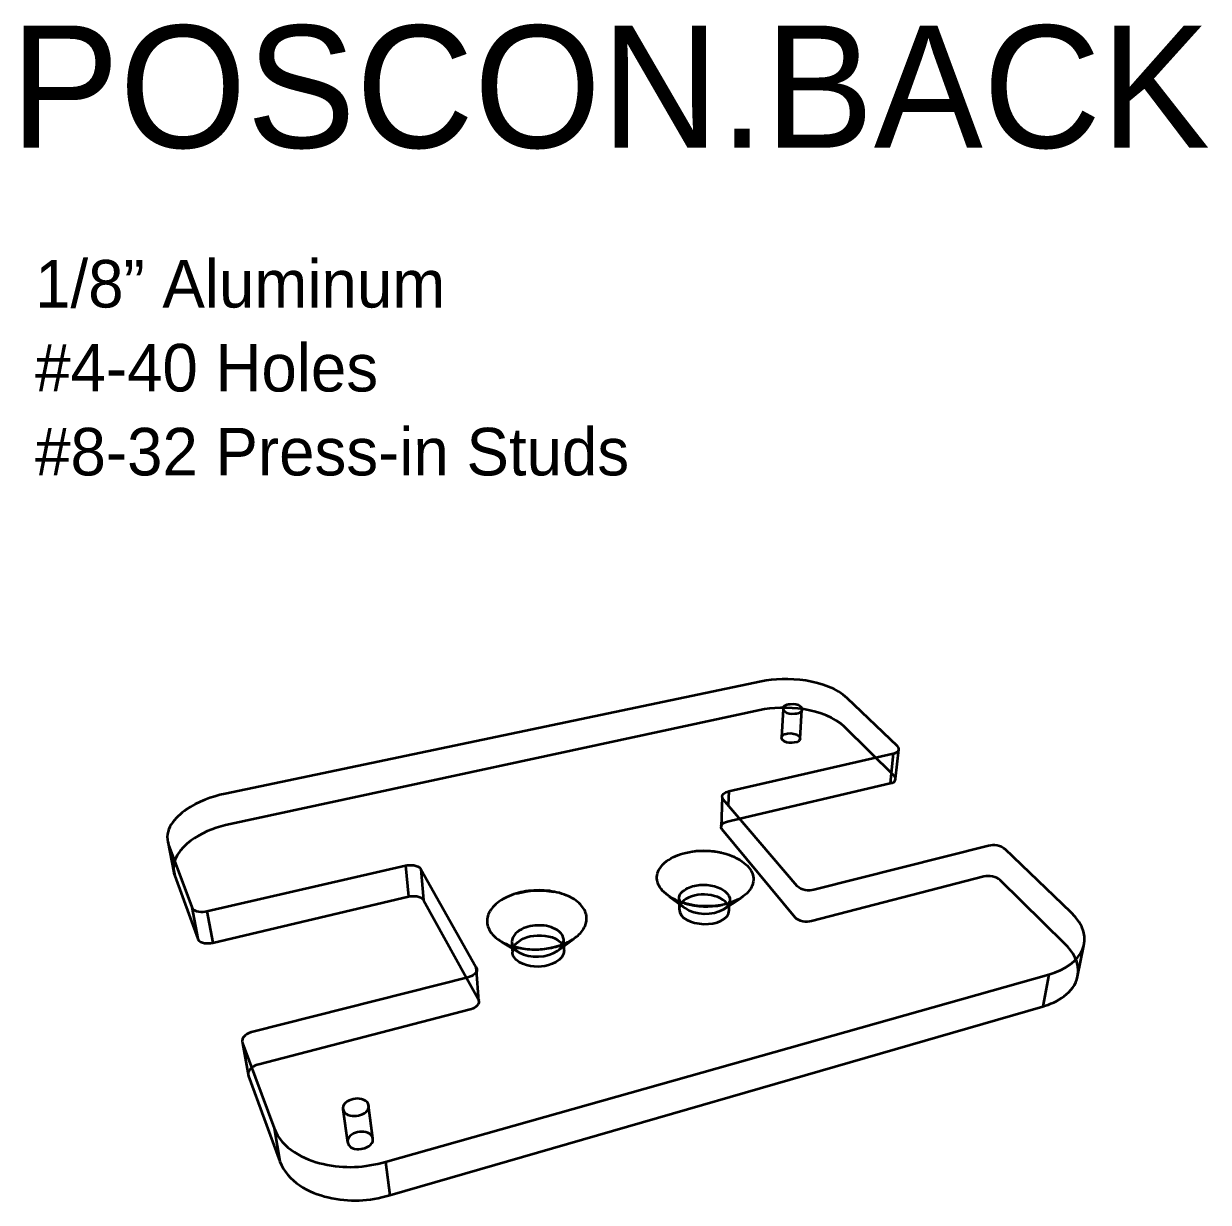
# Model space of a CAD drawing. Header units: inches. Extents: x -6.6 to 9.3, y -8.7 to 9.
# Drawn here: x -0.705 to 3.671, y 4.674 to 9.028 of the extents above; entities that cross this region are included whole.
import ezdxf

# ---------------------------------------------------------------- set-up
doc = ezdxf.new("R2010")
doc.units = ezdxf.units.IN
doc.header["$MEASUREMENT"] = 0
doc.layers.add('$DDT_AUDIT_GENERATED_(989)', color=7, linetype='Continuous')

# ---------------------------------------------------------------- blocks, each defined once
blk = doc.blocks.new('block 65')
at = {"layer": '$DDT_AUDIT_GENERATED_(989)', "color": 178, "lineweight": 35, "true_color": 0x070707}
blk.add_lwpolyline([(-0.1693, 5.994), (-0.0836, 5.7639)], dxfattribs=at)
blk = doc.blocks.new('block 66')
at = {"layer": '$DDT_AUDIT_GENERATED_(989)', "color": 178, "lineweight": 35, "true_color": 0x070707}
blk.add_lwpolyline([(-0.1468, 5.8801), (-0.0612, 5.6475)], dxfattribs=at)
blk = doc.blocks.new('block 67')
at = {"layer": '$DDT_AUDIT_GENERATED_(989)', "color": 178, "lineweight": 35, "true_color": 0x070707}
blk.add_open_spline([(-0.0836, 5.7639), (-0.0762, 5.7439), (-0.0433, 5.7459), (-0.0282, 5.7494)], degree=3, dxfattribs=at)
blk = doc.blocks.new('block 68')
at = {"layer": '$DDT_AUDIT_GENERATED_(989)', "color": 178, "lineweight": 35, "true_color": 0x070707}
blk.add_open_spline([(-0.0612, 5.6475), (-0.0538, 5.6275), (-0.0217, 5.6293), (-0.0065, 5.6329)], degree=3, dxfattribs=at)
blk = doc.blocks.new('block 69')
at = {"layer": '$DDT_AUDIT_GENERATED_(989)', "color": 178, "lineweight": 35, "true_color": 0x070707}
blk.add_lwpolyline([(-0.0282, 5.7494), (0.7059, 5.9179)], dxfattribs=at)
blk = doc.blocks.new('block 70')
at = {"layer": '$DDT_AUDIT_GENERATED_(989)', "color": 178, "lineweight": 35, "true_color": 0x070707}
blk.add_lwpolyline([(-0.0065, 5.6329), (0.7171, 5.8032)], dxfattribs=at)
blk = doc.blocks.new('block 71')
at = {"layer": '$DDT_AUDIT_GENERATED_(989)', "color": 178, "lineweight": 35, "true_color": 0x070707}
blk.add_open_spline([(0.7059, 5.9179), (0.7211, 5.9214), (0.752, 5.9217), (0.7618, 5.9044)], degree=3, dxfattribs=at)
blk = doc.blocks.new('block 72')
at = {"layer": '$DDT_AUDIT_GENERATED_(989)', "color": 178, "lineweight": 35, "true_color": 0x070707}
blk.add_open_spline([(0.7171, 5.8032), (0.7324, 5.8068), (0.7627, 5.8069), (0.7724, 5.7895)], degree=3, dxfattribs=at)
blk = doc.blocks.new('block 73')
at = {"layer": '$DDT_AUDIT_GENERATED_(989)', "color": 178, "lineweight": 35, "true_color": 0x070707}
blk.add_lwpolyline([(0.7618, 5.9044), (0.9657, 5.5436)], dxfattribs=at)
blk = doc.blocks.new('block 74')
at = {"layer": '$DDT_AUDIT_GENERATED_(989)', "color": 178, "lineweight": 35, "true_color": 0x070707}
blk.add_lwpolyline([(0.7724, 5.7895), (0.9308, 5.5034)], dxfattribs=at)
blk = doc.blocks.new('block 75')
at = {"layer": '$DDT_AUDIT_GENERATED_(989)', "color": 178, "lineweight": 35, "true_color": 0x070707}
blk.add_open_spline([(0.9657, 5.5436), (0.9777, 5.5224), (0.9528, 5.509), (0.9352, 5.5045)], degree=3, dxfattribs=at)
blk = doc.blocks.new('block 76')
at = {"layer": '$DDT_AUDIT_GENERATED_(989)', "color": 178, "lineweight": 35, "true_color": 0x070707}
blk.add_lwpolyline([(0.9352, 5.5045), (0.1423, 5.304)], dxfattribs=at)
blk = doc.blocks.new('block 77')
at = {"layer": '$DDT_AUDIT_GENERATED_(989)', "color": 178, "lineweight": 35, "true_color": 0x070707}
blk.add_open_spline([(0.1423, 5.304), (0.1241, 5.2994), (0.0947, 5.2851), (0.1036, 5.2611)], degree=3, dxfattribs=at)
blk = doc.blocks.new('block 78')
at = {"layer": '$DDT_AUDIT_GENERATED_(989)', "color": 178, "lineweight": 35, "true_color": 0x070707}
blk.add_lwpolyline([(0.1036, 5.2611), (0.2203, 4.9478)], dxfattribs=at)
blk = doc.blocks.new('block 79')
at = {"layer": '$DDT_AUDIT_GENERATED_(989)', "color": 178, "lineweight": 35, "true_color": 0x070707}
blk.add_lwpolyline([(0.1256, 5.1403), (0.2416, 4.825)], dxfattribs=at)
blk = doc.blocks.new('block 80')
at = {"layer": '$DDT_AUDIT_GENERATED_(989)', "color": 178, "lineweight": 35, "true_color": 0x070707}
blk.add_open_spline([(0.2203, 4.9478), (0.2486, 4.8718), (0.3309, 4.8314), (0.4012, 4.8155), (0.4813, 4.7974), (0.5539, 4.8015), (0.6323, 4.8237)], degree=3, knots=[0, 0, 0, 0, 1, 1, 1, 2, 2, 2, 2], dxfattribs=at)
blk = doc.blocks.new('block 81')
at = {"layer": '$DDT_AUDIT_GENERATED_(989)', "color": 178, "lineweight": 35, "true_color": 0x070707}
blk.add_open_spline([(0.2416, 4.825), (0.2694, 4.7496), (0.349, 4.7087), (0.4191, 4.6923), (0.4983, 4.6738), (0.5698, 4.6778), (0.6473, 4.7003)], degree=3, knots=[0, 0, 0, 0, 1, 1, 1, 2, 2, 2, 2], dxfattribs=at)
blk = doc.blocks.new('block 82')
at = {"layer": '$DDT_AUDIT_GENERATED_(989)', "color": 178, "lineweight": 35, "true_color": 0x070707}
blk.add_lwpolyline([(0.6323, 4.8237), (3.0814, 5.5159)], dxfattribs=at)
blk = doc.blocks.new('block 83')
at = {"layer": '$DDT_AUDIT_GENERATED_(989)', "color": 178, "lineweight": 35, "true_color": 0x070707}
blk.add_lwpolyline([(0.6473, 4.7003), (3.0594, 5.3972)], dxfattribs=at)
blk = doc.blocks.new('block 84')
at = {"layer": '$DDT_AUDIT_GENERATED_(989)', "color": 178, "lineweight": 35, "true_color": 0x070707}
blk.add_open_spline([(3.0814, 5.5159), (3.2037, 5.5505), (3.2642, 5.6487), (3.1631, 5.7455)], degree=3, dxfattribs=at)
blk = doc.blocks.new('block 85')
at = {"layer": '$DDT_AUDIT_GENERATED_(989)', "color": 178, "lineweight": 35, "true_color": 0x070707}
blk.add_open_spline([(3.0594, 5.3972), (3.1112, 5.4122), (3.1758, 5.4464), (3.1881, 5.5085)], degree=3, dxfattribs=at)
blk = doc.blocks.new('block 86')
at = {"layer": '$DDT_AUDIT_GENERATED_(989)', "color": 178, "lineweight": 35, "true_color": 0x070707}
blk.add_lwpolyline([(3.1631, 5.7455), (2.9202, 5.9779)], dxfattribs=at)
blk = doc.blocks.new('block 87')
at = {"layer": '$DDT_AUDIT_GENERATED_(989)', "color": 178, "lineweight": 35, "true_color": 0x070707}
blk.add_open_spline([(2.9202, 5.9779), (2.9056, 5.9918), (2.8773, 5.9957), (2.8589, 5.9911)], degree=3, dxfattribs=at)
blk = doc.blocks.new('block 88')
at = {"layer": '$DDT_AUDIT_GENERATED_(989)', "color": 178, "lineweight": 35, "true_color": 0x070707}
blk.add_lwpolyline([(2.8589, 5.9911), (2.2137, 5.8279)], dxfattribs=at)
blk = doc.blocks.new('block 89')
at = {"layer": '$DDT_AUDIT_GENERATED_(989)', "color": 178, "lineweight": 35, "true_color": 0x070707}
blk.add_open_spline([(2.2137, 5.8279), (2.1957, 5.8233), (2.166, 5.8261), (2.1525, 5.8419)], degree=3, dxfattribs=at)
blk = doc.blocks.new('block 90')
at = {"layer": '$DDT_AUDIT_GENERATED_(989)', "color": 178, "lineweight": 35, "true_color": 0x070707}
blk.add_lwpolyline([(2.1525, 5.8419), (1.8794, 6.1624)], dxfattribs=at)
blk = doc.blocks.new('block 91')
at = {"layer": '$DDT_AUDIT_GENERATED_(989)', "color": 178, "lineweight": 35, "true_color": 0x070707}
blk.add_open_spline([(1.8794, 6.1624), (1.8732, 6.1697), (1.8733, 6.1753), (1.88, 6.1822), (1.8856, 6.1881), (1.8921, 6.1903), (1.8995, 6.192)], degree=3, knots=[0, 0, 0, 0, 1, 1, 1, 2, 2, 2, 2], dxfattribs=at)
blk = doc.blocks.new('block 92')
at = {"layer": '$DDT_AUDIT_GENERATED_(989)', "color": 178, "lineweight": 35, "true_color": 0x070707}
blk.add_lwpolyline([(1.8995, 6.192), (2.5068, 6.3314)], dxfattribs=at)
blk = doc.blocks.new('block 93')
at = {"layer": '$DDT_AUDIT_GENERATED_(989)', "color": 178, "lineweight": 35, "true_color": 0x070707}
blk.add_lwpolyline([(1.9401, 6.0911), (2.4953, 6.2218)], dxfattribs=at)
blk = doc.blocks.new('block 94')
at = {"layer": '$DDT_AUDIT_GENERATED_(989)', "color": 178, "lineweight": 35, "true_color": 0x070707}
blk.add_open_spline([(2.5068, 6.3314), (2.5226, 6.335), (2.5368, 6.3448), (2.5222, 6.3588)], degree=3, dxfattribs=at)
blk = doc.blocks.new('block 95')
at = {"layer": '$DDT_AUDIT_GENERATED_(989)', "color": 178, "lineweight": 35, "true_color": 0x070707}
blk.add_open_spline([(2.4953, 6.2218), (2.5051, 6.2241), (2.5141, 6.2247), (2.5156, 6.2375)], degree=3, dxfattribs=at)
blk = doc.blocks.new('block 96')
at = {"layer": '$DDT_AUDIT_GENERATED_(989)', "color": 178, "lineweight": 35, "true_color": 0x070707}
blk.add_lwpolyline([(2.5222, 6.3588), (2.3365, 6.5364)], dxfattribs=at)
blk = doc.blocks.new('block 97')
at = {"layer": '$DDT_AUDIT_GENERATED_(989)', "color": 178, "lineweight": 35, "true_color": 0x070707}
blk.add_open_spline([(2.3365, 6.5364), (2.2623, 6.6074), (2.1091, 6.6167), (2.0196, 6.598)], degree=3, dxfattribs=at)
blk = doc.blocks.new('block 98')
at = {"layer": '$DDT_AUDIT_GENERATED_(989)', "color": 178, "lineweight": 35, "true_color": 0x070707}
blk.add_lwpolyline([(2.0196, 6.598), (0.0394, 6.1829)], dxfattribs=at)
blk = doc.blocks.new('block 99')
at = {"layer": '$DDT_AUDIT_GENERATED_(989)', "color": 178, "lineweight": 35, "true_color": 0x070707}
blk.add_open_spline([(0.0394, 6.1829), (-0.013, 6.1719), (-0.0602, 6.1553), (-0.105, 6.1244), (-0.144, 6.0973), (-0.1898, 6.0491), (-0.1693, 5.994)], degree=3, knots=[0, 0, 0, 0, 1, 1, 1, 2, 2, 2, 2], dxfattribs=at)
blk = doc.blocks.new('block 100')
at = {"layer": '$DDT_AUDIT_GENERATED_(989)', "color": 178, "lineweight": 35, "true_color": 0x070707}
blk.add_open_spline([(-0.1517, 5.9049), (-0.1517, 5.9032), (-0.1515, 5.9014), (-0.1514, 5.8996)], degree=3, dxfattribs=at)
blk = doc.blocks.new('block 101')
at = {"layer": '$DDT_AUDIT_GENERATED_(989)', "color": 178, "lineweight": 35, "true_color": 0x070707}
blk.add_open_spline([(-0.1503, 5.8924), (-0.1494, 5.8882), (-0.1483, 5.8841), (-0.1468, 5.8801)], degree=3, dxfattribs=at)
blk = doc.blocks.new('block 102')
at = {"layer": '$DDT_AUDIT_GENERATED_(989)', "color": 178, "lineweight": 35, "true_color": 0x070707}
blk.add_open_spline([(0.4762, 5.0125), (0.4663, 5.0359), (0.4933, 5.0507), (0.5121, 5.055), (0.5293, 5.0589), (0.5593, 5.0574), (0.5679, 5.037), (0.5778, 5.0136), (0.5508, 4.9988), (0.532, 4.9945), (0.5147, 4.9906), (0.4848, 4.9921), (0.4762, 5.0125)], degree=3, knots=[0, 0, 0, 0, 1, 1, 1, 2, 2, 2, 3, 3, 3, 4, 4, 4, 4], dxfattribs=at)
blk = doc.blocks.new('block 103')
at = {"layer": '$DDT_AUDIT_GENERATED_(989)', "color": 178, "lineweight": 35, "true_color": 0x070707}
blk.add_open_spline([(2.1043, 6.4895), (2.0891, 6.5051), (2.1112, 6.5117), (2.1268, 6.5131), (2.1419, 6.5145), (2.1543, 6.5151), (2.1663, 6.5028), (2.1815, 6.4872), (2.1593, 6.4805), (2.1438, 6.4791), (2.1287, 6.4777), (2.1163, 6.4772), (2.1043, 6.4895)], degree=3, knots=[0, 0, 0, 0, 1, 1, 1, 2, 2, 2, 3, 3, 3, 4, 4, 4, 4], dxfattribs=at)
blk = doc.blocks.new('block 104')
at = {"layer": '$DDT_AUDIT_GENERATED_(989)', "color": 178, "lineweight": 35, "true_color": 0x070707}
blk.add_open_spline([(1.1055, 5.6182), (1.134, 5.6699), (1.2522, 5.6753), (1.2846, 5.6256)], degree=3, dxfattribs=at)
blk = doc.blocks.new('block 105')
at = {"layer": '$DDT_AUDIT_GENERATED_(989)', "color": 178, "lineweight": 35, "true_color": 0x070707}
blk.add_open_spline([(1.2868, 5.6265), (1.2978, 5.6515), (1.2801, 5.6721), (1.2595, 5.6831), (1.2375, 5.6948), (1.2161, 5.6976), (1.1919, 5.6967), (1.1676, 5.6958), (1.1466, 5.6911), (1.1257, 5.6775), (1.106, 5.6647), (1.0901, 5.6432), (1.1031, 5.6189)], degree=3, knots=[0, 0, 0, 0, 1, 1, 1, 2, 2, 2, 3, 3, 3, 4, 4, 4, 4], dxfattribs=at)
blk = doc.blocks.new('block 106')
at = {"layer": '$DDT_AUDIT_GENERATED_(989)', "color": 178, "lineweight": 35, "true_color": 0x070707}
blk.add_open_spline([(1.1156, 5.8143), (1.1619, 5.8275), (1.2054, 5.8296), (1.2528, 5.8208)], degree=3, dxfattribs=at)
blk = doc.blocks.new('block 107')
at = {"layer": '$DDT_AUDIT_GENERATED_(989)', "color": 178, "lineweight": 35, "true_color": 0x070707}
blk.add_open_spline([(1.0168, 5.6769), (1.0089, 5.6901), (1.0054, 5.7058), (1.0074, 5.721), (1.0083, 5.7281), (1.0104, 5.735), (1.0134, 5.7415), (1.0172, 5.7497), (1.0224, 5.7573), (1.0284, 5.7641), (1.0424, 5.78), (1.0604, 5.792), (1.0796, 5.8012), (1.1018, 5.8119), (1.1255, 5.8187), (1.1497, 5.8226), (1.1756, 5.8267), (1.202, 5.8274), (1.228, 5.8249), (1.2529, 5.8224), (1.2774, 5.8171), (1.3005, 5.8076), (1.3198, 5.7997), (1.3381, 5.7889), (1.3522, 5.7736), (1.363, 5.7619), (1.3714, 5.7476), (1.3738, 5.732), (1.3757, 5.7194), (1.3737, 5.7058), (1.3686, 5.694), (1.3622, 5.6789), (1.3509, 5.6665), (1.3381, 5.656), (1.3242, 5.6446), (1.3086, 5.6356), (1.292, 5.6286), (1.2717, 5.62), (1.25, 5.6143), (1.2281, 5.6112), (1.2068, 5.608), (1.1852, 5.6072), (1.1637, 5.6086), (1.141, 5.61), (1.1184, 5.6139), (1.0967, 5.6209), (1.0794, 5.6265), (1.0627, 5.634), (1.0478, 5.6445), (1.0355, 5.6532), (1.0245, 5.6638), (1.0168, 5.6769)], degree=3, knots=[0, 0, 0, 0, 1, 1, 1, 2, 2, 2, 3, 3, 3, 4, 4, 4, 5, 5, 5, 6, 6, 6, 7, 7, 7, 8, 8, 8, 9, 9, 9, 10, 10, 10, 11, 11, 11, 12, 12, 12, 13, 13, 13, 14, 14, 14, 15, 15, 15, 16, 16, 16, 17, 17, 17, 17], dxfattribs=at)
blk = doc.blocks.new('block 108')
at = {"layer": '$DDT_AUDIT_GENERATED_(989)', "color": 178, "lineweight": 35, "true_color": 0x070707}
blk.add_open_spline([(1.8926, 5.7778), (1.8596, 5.8194), (1.761, 5.8223), (1.7263, 5.7818)], degree=3, dxfattribs=at)
blk = doc.blocks.new('block 109')
at = {"layer": '$DDT_AUDIT_GENERATED_(989)', "color": 178, "lineweight": 35, "true_color": 0x070707}
blk.add_open_spline([(1.8933, 5.7769), (1.893, 5.7772), (1.8928, 5.7775), (1.8926, 5.7778)], degree=3, dxfattribs=at)
blk = doc.blocks.new('block 110')
at = {"layer": '$DDT_AUDIT_GENERATED_(989)', "color": 178, "lineweight": 35, "true_color": 0x070707}
blk.add_open_spline([(1.894, 5.8142), (1.9041, 5.8029), (1.9059, 5.7932), (1.9005, 5.779)], degree=3, dxfattribs=at)
blk = doc.blocks.new('block 111')
at = {"layer": '$DDT_AUDIT_GENERATED_(989)', "color": 178, "lineweight": 35, "true_color": 0x070707}
blk.add_open_spline([(1.7189, 5.7844), (1.7113, 5.8082), (1.723, 5.8184), (1.7411, 5.8301), (1.7574, 5.8406), (1.7741, 5.8446), (1.793, 5.8463), (1.8242, 5.8491), (1.8717, 5.8421), (1.894, 5.8142)], degree=3, knots=[0, 0, 0, 0, 1, 1, 1, 2, 2, 2, 3, 3, 3, 3], dxfattribs=at)
blk = doc.blocks.new('block 112')
at = {"layer": '$DDT_AUDIT_GENERATED_(989)', "color": 178, "lineweight": 35, "true_color": 0x070707}
blk.add_open_spline([(1.8724, 5.9646), (1.8363, 5.9724), (1.8016, 5.9739), (1.765, 5.9689)], degree=3, dxfattribs=at)
blk = doc.blocks.new('block 113')
at = {"layer": '$DDT_AUDIT_GENERATED_(989)', "color": 178, "lineweight": 35, "true_color": 0x070707}
blk.add_open_spline([(1.9729, 5.9114), (1.9659, 5.9198), (1.9576, 5.927), (1.9487, 5.9333), (1.9372, 5.9413), (1.9246, 5.9478), (1.9117, 5.9531), (1.8839, 5.9644), (1.8541, 5.97), (1.8241, 5.9717), (1.7924, 5.9735), (1.7606, 5.9708), (1.73, 5.9622), (1.7054, 5.9552), (1.6816, 5.9444), (1.6625, 5.9274), (1.6542, 5.92), (1.6467, 5.9114), (1.6415, 5.9015), (1.6375, 5.8937), (1.6349, 5.8851), (1.6344, 5.8763), (1.6339, 5.8676), (1.6355, 5.8588), (1.6387, 5.8506), (1.6422, 5.8416), (1.6476, 5.8333), (1.6541, 5.826), (1.6626, 5.8164), (1.6728, 5.8084), (1.6837, 5.8015), (1.6949, 5.7946), (1.7069, 5.7889), (1.7192, 5.7843), (1.7468, 5.7739), (1.7763, 5.7688), (1.8059, 5.7677), (1.8353, 5.7665), (1.8648, 5.7691), (1.8932, 5.7768), (1.9174, 5.7835), (1.9407, 5.7938), (1.9599, 5.8099), (1.9678, 5.8165), (1.975, 5.8242), (1.9805, 5.8329), (1.9853, 5.8407), (1.9888, 5.8492), (1.9901, 5.8581), (1.9914, 5.8666), (1.9906, 5.8755), (1.9882, 5.8838), (1.9852, 5.894), (1.9797, 5.9033), (1.9729, 5.9114)], degree=3, knots=[0, 0, 0, 0, 1, 1, 1, 2, 2, 2, 3, 3, 3, 4, 4, 4, 5, 5, 5, 6, 6, 6, 7, 7, 7, 8, 8, 8, 9, 9, 9, 10, 10, 10, 11, 11, 11, 12, 12, 12, 13, 13, 13, 14, 14, 14, 15, 15, 15, 16, 16, 16, 17, 17, 17, 18, 18, 18, 18], dxfattribs=at)
blk = doc.blocks.new('block 114')
at = {"layer": '$DDT_AUDIT_GENERATED_(989)', "color": 178, "lineweight": 35, "true_color": 0x070707}
blk.add_lwpolyline([(3.1881, 5.5085), (3.2107, 5.6224)], dxfattribs=at)
blk = doc.blocks.new('block 115')
at = {"layer": '$DDT_AUDIT_GENERATED_(989)', "color": 178, "lineweight": 35, "true_color": 0x070707}
blk.add_lwpolyline([(2.5157, 6.2377), (2.5274, 6.347)], dxfattribs=at)
blk = doc.blocks.new('block 116')
at = {"layer": '$DDT_AUDIT_GENERATED_(989)', "color": 178, "lineweight": 35, "true_color": 0x070707}
blk.add_lwpolyline([(-0.1727, 6.0061), (-0.1503, 5.8924)], dxfattribs=at)
blk = doc.blocks.new('block 117')
at = {"layer": '$DDT_AUDIT_GENERATED_(989)', "color": 178, "lineweight": 35, "true_color": 0x070707}
blk.add_open_spline([(2.3275, 6.4297), (2.2546, 6.5015), (2.1034, 6.5113), (2.0143, 6.4921)], degree=3, dxfattribs=at)
blk = doc.blocks.new('block 118')
at = {"layer": '$DDT_AUDIT_GENERATED_(989)', "color": 178, "lineweight": 35, "true_color": 0x070707}
blk.add_lwpolyline([(1.0988, 5.6304), (1.0994, 5.6198)], dxfattribs=at)
blk = doc.blocks.new('block 119')
at = {"layer": '$DDT_AUDIT_GENERATED_(989)', "color": 178, "lineweight": 35, "true_color": 0x070707}
blk.add_lwpolyline([(1.0994, 5.6195), (1.1006, 5.5981)], dxfattribs=at)
blk = doc.blocks.new('block 120')
at = {"layer": '$DDT_AUDIT_GENERATED_(989)', "color": 178, "lineweight": 35, "true_color": 0x070707}
blk.add_lwpolyline([(0.9308, 5.5034), (0.9741, 5.4251)], dxfattribs=at)
blk = doc.blocks.new('block 121')
at = {"layer": '$DDT_AUDIT_GENERATED_(989)', "color": 178, "lineweight": 35, "true_color": 0x070707}
blk.add_lwpolyline([(1.2911, 5.6057), (1.29, 5.6398)], dxfattribs=at)
blk = doc.blocks.new('block 122')
at = {"layer": '$DDT_AUDIT_GENERATED_(989)', "color": 178, "lineweight": 35, "true_color": 0x070707}
blk.add_open_spline([(0.9741, 5.4251), (0.975, 5.4235), (0.9757, 5.4218), (0.9761, 5.4199)], degree=3, dxfattribs=at)
blk = doc.blocks.new('block 123')
at = {"layer": '$DDT_AUDIT_GENERATED_(989)', "color": 178, "lineweight": 35, "true_color": 0x070707}
blk.add_open_spline([(0.9766, 5.417), (0.9778, 5.3994), (0.9575, 5.3892), (0.9442, 5.3857)], degree=3, dxfattribs=at)
blk = doc.blocks.new('block 124')
at = {"layer": '$DDT_AUDIT_GENERATED_(989)', "color": 178, "lineweight": 35, "true_color": 0x070707}
blk.add_lwpolyline([(1.2664, 5.603), (1.3272, 5.647)], dxfattribs=at)
blk = doc.blocks.new('block 125')
at = {"layer": '$DDT_AUDIT_GENERATED_(989)', "color": 178, "lineweight": 35, "true_color": 0x070707}
blk.add_lwpolyline([(0.9442, 5.3857), (0.1635, 5.1835)], dxfattribs=at)
blk = doc.blocks.new('block 126')
at = {"layer": '$DDT_AUDIT_GENERATED_(989)', "color": 178, "lineweight": 35, "true_color": 0x070707}
blk.add_lwpolyline([(1.0637, 5.634), (1.1253, 5.597)], dxfattribs=at)
blk = doc.blocks.new('block 127')
at = {"layer": '$DDT_AUDIT_GENERATED_(989)', "color": 178, "lineweight": 35, "true_color": 0x070707}
blk.add_open_spline([(0.1635, 5.1835), (0.1478, 5.1795), (0.123, 5.1668), (0.1243, 5.1461)], degree=3, dxfattribs=at)
blk = doc.blocks.new('block 128')
at = {"layer": '$DDT_AUDIT_GENERATED_(989)', "color": 178, "lineweight": 35, "true_color": 0x070707}
blk.add_lwpolyline([(1.7173, 5.793), (1.7166, 5.7585)], dxfattribs=at)
blk = doc.blocks.new('block 129')
at = {"layer": '$DDT_AUDIT_GENERATED_(989)', "color": 178, "lineweight": 35, "true_color": 0x070707}
blk.add_lwpolyline([(1.9013, 5.7532), (1.9026, 5.785)], dxfattribs=at)
blk = doc.blocks.new('block 130')
at = {"layer": '$DDT_AUDIT_GENERATED_(989)', "color": 178, "lineweight": 35, "true_color": 0x070707}
blk.add_lwpolyline([(1.8796, 5.7555), (1.9442, 5.7979)], dxfattribs=at)
blk = doc.blocks.new('block 131')
at = {"layer": '$DDT_AUDIT_GENERATED_(989)', "color": 178, "lineweight": 35, "true_color": 0x070707}
blk.add_lwpolyline([(1.6797, 5.8033), (1.7379, 5.76)], dxfattribs=at)
blk = doc.blocks.new('block 132')
at = {"layer": '$DDT_AUDIT_GENERATED_(989)', "color": 178, "lineweight": 35, "true_color": 0x070707}
blk.add_open_spline([(3.189, 5.5134), (3.1957, 5.5587), (3.1707, 5.5996), (3.1409, 5.6289)], degree=3, dxfattribs=at)
blk = doc.blocks.new('block 133')
at = {"layer": '$DDT_AUDIT_GENERATED_(989)', "color": 178, "lineweight": 35, "true_color": 0x070707}
blk.add_lwpolyline([(3.1409, 5.6289), (2.9023, 5.8638)], dxfattribs=at)
blk = doc.blocks.new('block 134')
at = {"layer": '$DDT_AUDIT_GENERATED_(989)', "color": 178, "lineweight": 35, "true_color": 0x070707}
blk.add_open_spline([(2.9023, 5.8638), (2.888, 5.8779), (2.8601, 5.8819), (2.8419, 5.8772)], degree=3, dxfattribs=at)
blk = doc.blocks.new('block 135')
at = {"layer": '$DDT_AUDIT_GENERATED_(989)', "color": 178, "lineweight": 35, "true_color": 0x070707}
blk.add_lwpolyline([(2.8419, 5.8772), (2.2048, 5.7121)], dxfattribs=at)
blk = doc.blocks.new('block 136')
at = {"layer": '$DDT_AUDIT_GENERATED_(989)', "color": 178, "lineweight": 35, "true_color": 0x070707}
blk.add_open_spline([(2.2048, 5.7121), (2.1869, 5.7075), (2.1577, 5.7104), (2.1445, 5.7263)], degree=3, dxfattribs=at)
blk = doc.blocks.new('block 137')
at = {"layer": '$DDT_AUDIT_GENERATED_(989)', "color": 178, "lineweight": 35, "true_color": 0x070707}
blk.add_lwpolyline([(2.1445, 5.7263), (1.8753, 6.0506)], dxfattribs=at)
blk = doc.blocks.new('block 138')
at = {"layer": '$DDT_AUDIT_GENERATED_(989)', "color": 178, "lineweight": 35, "true_color": 0x070707}
blk.add_open_spline([(1.8753, 6.0506), (1.8725, 6.0536), (1.8714, 6.0567), (1.8714, 6.0608)], degree=3, dxfattribs=at)
blk = doc.blocks.new('block 139')
at = {"layer": '$DDT_AUDIT_GENERATED_(989)', "color": 178, "lineweight": 35, "true_color": 0x070707}
blk.add_open_spline([(1.8718, 6.0636), (1.8752, 6.0767), (1.8845, 6.078), (1.8953, 6.0805)], degree=3, dxfattribs=at)
blk = doc.blocks.new('block 140')
at = {"layer": '$DDT_AUDIT_GENERATED_(989)', "color": 178, "lineweight": 35, "true_color": 0x070707}
blk.add_lwpolyline([(1.8953, 6.0805), (1.9401, 6.0911)], dxfattribs=at)
blk = doc.blocks.new('block 141')
at = {"layer": '$DDT_AUDIT_GENERATED_(989)', "color": 178, "lineweight": 35, "true_color": 0x070707}
blk.add_open_spline([(2.5156, 6.2375), (2.516, 6.2427), (2.5145, 6.2462), (2.5105, 6.2495)], degree=3, dxfattribs=at)
blk = doc.blocks.new('block 142')
at = {"layer": '$DDT_AUDIT_GENERATED_(989)', "color": 178, "lineweight": 35, "true_color": 0x070707}
blk.add_lwpolyline([(2.5105, 6.2495), (2.3275, 6.4297)], dxfattribs=at)
blk = doc.blocks.new('block 143')
at = {"layer": '$DDT_AUDIT_GENERATED_(989)', "color": 178, "lineweight": 35, "true_color": 0x070707}
blk.add_lwpolyline([(2.0143, 6.4921), (0.0584, 6.0713)], dxfattribs=at)
blk = doc.blocks.new('block 144')
at = {"layer": '$DDT_AUDIT_GENERATED_(989)', "color": 178, "lineweight": 35, "true_color": 0x070707}
blk.add_open_spline([(0.0584, 6.0713), (0.0106, 6.0611), (-0.0329, 6.0455), (-0.0743, 6.0186), (-0.11, 5.9954), (-0.1535, 5.9549), (-0.1517, 5.9049)], degree=3, knots=[0, 0, 0, 0, 1, 1, 1, 2, 2, 2, 2], dxfattribs=at)
blk = doc.blocks.new('block 145')
at = {"layer": '$DDT_AUDIT_GENERATED_(989)', "color": 178, "lineweight": 35, "true_color": 0x070707}
blk.add_open_spline([(0.4932, 4.8901), (0.4836, 4.9132), (0.5095, 4.9284), (0.5282, 4.9328), (0.5456, 4.9369), (0.5749, 4.9351), (0.5834, 4.9147), (0.593, 4.8917), (0.5671, 4.8765), (0.5484, 4.872), (0.531, 4.868), (0.5017, 4.8697), (0.4932, 4.8901)], degree=3, knots=[0, 0, 0, 0, 1, 1, 1, 2, 2, 2, 3, 3, 3, 4, 4, 4, 4], dxfattribs=at)
blk = doc.blocks.new('block 146')
at = {"layer": '$DDT_AUDIT_GENERATED_(989)', "color": 178, "lineweight": 35, "true_color": 0x070707}
blk.add_open_spline([(2.0978, 6.3821), (2.0952, 6.3845), (2.0942, 6.387), (2.0942, 6.3905)], degree=3, dxfattribs=at)
blk = doc.blocks.new('block 147')
at = {"layer": '$DDT_AUDIT_GENERATED_(989)', "color": 178, "lineweight": 35, "true_color": 0x070707}
blk.add_open_spline([(2.0944, 6.392), (2.0993, 6.4133), (2.158, 6.4102), (2.1627, 6.3892)], degree=3, dxfattribs=at)
blk = doc.blocks.new('block 148')
at = {"layer": '$DDT_AUDIT_GENERATED_(989)', "color": 178, "lineweight": 35, "true_color": 0x070707}
blk.add_open_spline([(2.1628, 6.3869), (2.1619, 6.3736), (2.1415, 6.3715), (2.1323, 6.3713), (2.119, 6.371), (2.1081, 6.3712), (2.0978, 6.3821)], degree=3, knots=[0, 0, 0, 0, 1, 1, 1, 2, 2, 2, 2], dxfattribs=at)
blk = doc.blocks.new('block 149')
at = {"layer": '$DDT_AUDIT_GENERATED_(989)', "color": 178, "lineweight": 35, "true_color": 0x070707}
blk.add_open_spline([(1.106, 5.5802), (1.1026, 5.5858), (1.1009, 5.5915), (1.1006, 5.5981)], degree=3, dxfattribs=at)
blk = doc.blocks.new('block 150')
at = {"layer": '$DDT_AUDIT_GENERATED_(989)', "color": 178, "lineweight": 35, "true_color": 0x070707}
blk.add_open_spline([(1.1007, 5.6026), (1.1012, 5.6083), (1.1027, 5.6133), (1.1055, 5.6182)], degree=3, dxfattribs=at)
blk = doc.blocks.new('block 151')
at = {"layer": '$DDT_AUDIT_GENERATED_(989)', "color": 178, "lineweight": 35, "true_color": 0x070707}
blk.add_open_spline([(1.2846, 5.6256), (1.2874, 5.6214), (1.2893, 5.617), (1.2903, 5.612)], degree=3, dxfattribs=at)
blk = doc.blocks.new('block 152')
at = {"layer": '$DDT_AUDIT_GENERATED_(989)', "color": 178, "lineweight": 35, "true_color": 0x070707}
blk.add_open_spline([(1.2911, 5.6057), (1.2924, 5.5644), (1.2381, 5.5479), (1.2075, 5.5449), (1.1768, 5.5419), (1.125, 5.5482), (1.106, 5.5802)], degree=3, knots=[0, 0, 0, 0, 1, 1, 1, 2, 2, 2, 2], dxfattribs=at)
blk = doc.blocks.new('block 153')
at = {"layer": '$DDT_AUDIT_GENERATED_(989)', "color": 178, "lineweight": 35, "true_color": 0x070707}
blk.add_open_spline([(1.104, 5.6172), (1.1079, 5.611), (1.1126, 5.6059), (1.1185, 5.6016)], degree=3, dxfattribs=at)
blk = doc.blocks.new('block 154')
at = {"layer": '$DDT_AUDIT_GENERATED_(989)', "color": 178, "lineweight": 35, "true_color": 0x070707}
blk.add_open_spline([(1.1253, 5.597), (1.1642, 5.5738), (1.2297, 5.5764), (1.2664, 5.603)], degree=3, dxfattribs=at)
blk = doc.blocks.new('block 155')
at = {"layer": '$DDT_AUDIT_GENERATED_(989)', "color": 178, "lineweight": 35, "true_color": 0x070707}
blk.add_open_spline([(1.2741, 5.6093), (1.2796, 5.6143), (1.2836, 5.6198), (1.2868, 5.6265)], degree=3, dxfattribs=at)
blk = doc.blocks.new('block 156')
at = {"layer": '$DDT_AUDIT_GENERATED_(989)', "color": 178, "lineweight": 35, "true_color": 0x070707}
blk.add_open_spline([(1.1031, 5.6189), (1.1034, 5.6183), (1.1037, 5.6177), (1.104, 5.6172)], degree=3, dxfattribs=at)
blk = doc.blocks.new('block 157')
at = {"layer": '$DDT_AUDIT_GENERATED_(989)', "color": 178, "lineweight": 35, "true_color": 0x070707}
blk.add_open_spline([(1.2822, 5.6241), (1.2244, 5.6039), (1.172, 5.6013), (1.1125, 5.6158)], degree=3, dxfattribs=at)
blk = doc.blocks.new('block 158')
at = {"layer": '$DDT_AUDIT_GENERATED_(989)', "color": 178, "lineweight": 35, "true_color": 0x070707}
blk.add_open_spline([(1.7263, 5.7818), (1.7206, 5.7756), (1.7177, 5.7691), (1.7167, 5.7608)], degree=3, dxfattribs=at)
blk = doc.blocks.new('block 159')
at = {"layer": '$DDT_AUDIT_GENERATED_(989)', "color": 178, "lineweight": 35, "true_color": 0x070707}
blk.add_open_spline([(1.7166, 5.7585), (1.7152, 5.6867), (1.8975, 5.6811), (1.9013, 5.7528)], degree=3, dxfattribs=at)
blk = doc.blocks.new('block 160')
at = {"layer": '$DDT_AUDIT_GENERATED_(989)', "color": 178, "lineweight": 35, "true_color": 0x070707}
blk.add_open_spline([(1.9013, 5.7571), (1.9005, 5.7647), (1.898, 5.7709), (1.8933, 5.7769)], degree=3, dxfattribs=at)
blk = doc.blocks.new('block 161')
at = {"layer": '$DDT_AUDIT_GENERATED_(989)', "color": 178, "lineweight": 35, "true_color": 0x070707}
blk.add_open_spline([(1.9005, 5.779), (1.8965, 5.77), (1.891, 5.7634), (1.8829, 5.7578)], degree=3, dxfattribs=at)
blk = doc.blocks.new('block 162')
at = {"layer": '$DDT_AUDIT_GENERATED_(989)', "color": 178, "lineweight": 35, "true_color": 0x070707}
blk.add_open_spline([(1.8796, 5.7555), (1.842, 5.7309), (1.7738, 5.7332), (1.7379, 5.76)], degree=3, dxfattribs=at)
blk = doc.blocks.new('block 163')
at = {"layer": '$DDT_AUDIT_GENERATED_(989)', "color": 178, "lineweight": 35, "true_color": 0x070707}
blk.add_open_spline([(1.7324, 5.7644), (1.7259, 5.77), (1.7217, 5.7763), (1.7189, 5.7844)], degree=3, dxfattribs=at)
blk = doc.blocks.new('block 164')
at = {"layer": '$DDT_AUDIT_GENERATED_(989)', "color": 178, "lineweight": 35, "true_color": 0x070707}
blk.add_open_spline([(1.7367, 5.7779), (1.7835, 5.7649), (1.8275, 5.7631), (1.8752, 5.7721)], degree=3, dxfattribs=at)
blk = doc.blocks.new('block 165')
at = {"layer": '$DDT_AUDIT_GENERATED_(989)', "color": 178, "lineweight": 35, "true_color": 0x070707}
blk.add_lwpolyline([(0.9766, 5.417), (0.9684, 5.5327)], dxfattribs=at)
blk = doc.blocks.new('block 166')
at = {"layer": '$DDT_AUDIT_GENERATED_(989)', "color": 178, "lineweight": 35, "true_color": 0x070707}
blk.add_lwpolyline([(1.8754, 6.1707), (1.8714, 6.0608)], dxfattribs=at)
blk = doc.blocks.new('block 167')
at = {"layer": '$DDT_AUDIT_GENERATED_(989)', "color": 178, "lineweight": 35, "true_color": 0x070707}
blk.add_lwpolyline([(0.4747, 5.0178), (0.4917, 4.8957)], dxfattribs=at)
blk = doc.blocks.new('block 168')
at = {"layer": '$DDT_AUDIT_GENERATED_(989)', "color": 178, "lineweight": 35, "true_color": 0x070707}
blk.add_lwpolyline([(0.5849, 4.9095), (0.5694, 5.0314)], dxfattribs=at)
blk = doc.blocks.new('block 169')
at = {"layer": '$DDT_AUDIT_GENERATED_(989)', "color": 178, "lineweight": 35, "true_color": 0x070707}
blk.add_lwpolyline([(2.1005, 6.4958), (2.0942, 6.3905)], dxfattribs=at)
blk = doc.blocks.new('block 170')
at = {"layer": '$DDT_AUDIT_GENERATED_(989)', "color": 178, "lineweight": 35, "true_color": 0x070707}
blk.add_lwpolyline([(2.1628, 6.3869), (2.1699, 6.4931)], dxfattribs=at)
blk = doc.blocks.new('block 171')
at = {"layer": '$DDT_AUDIT_GENERATED_(989)', "color": 178, "lineweight": 35, "true_color": 0x070707}
blk.add_lwpolyline([(1.8995, 6.192), (1.8976, 6.141)], dxfattribs=at)
blk = doc.blocks.new('block 172')
at = {"layer": '$DDT_AUDIT_GENERATED_(989)', "color": 178, "lineweight": 35, "true_color": 0x070707}
blk.add_lwpolyline([(3.0814, 5.5159), (3.0594, 5.3972)], dxfattribs=at)
blk = doc.blocks.new('block 173')
at = {"layer": '$DDT_AUDIT_GENERATED_(989)', "color": 178, "lineweight": 35, "true_color": 0x070707}
blk.add_lwpolyline([(0.7059, 5.9179), (0.7171, 5.8032)], dxfattribs=at)
blk = doc.blocks.new('block 174')
at = {"layer": '$DDT_AUDIT_GENERATED_(989)', "color": 178, "lineweight": 35, "true_color": 0x070707}
blk.add_lwpolyline([(0.6323, 4.8237), (0.6473, 4.7003)], dxfattribs=at)
blk = doc.blocks.new('block 175')
at = {"layer": '$DDT_AUDIT_GENERATED_(989)', "color": 178, "lineweight": 35, "true_color": 0x070707}
blk.add_lwpolyline([(0.7618, 5.9044), (0.7724, 5.7895)], dxfattribs=at)
blk = doc.blocks.new('block 176')
at = {"layer": '$DDT_AUDIT_GENERATED_(989)', "color": 178, "lineweight": 35, "true_color": 0x070707}
blk.add_lwpolyline([(-0.1693, 5.994), (-0.1468, 5.8801)], dxfattribs=at)
blk = doc.blocks.new('block 177')
at = {"layer": '$DDT_AUDIT_GENERATED_(989)', "color": 178, "lineweight": 35, "true_color": 0x070707}
blk.add_lwpolyline([(0.1036, 5.2611), (0.1256, 5.1403)], dxfattribs=at)
blk = doc.blocks.new('block 178')
at = {"layer": '$DDT_AUDIT_GENERATED_(989)', "color": 178, "lineweight": 35, "true_color": 0x070707}
blk.add_lwpolyline([(2.5068, 6.3314), (2.4953, 6.2218)], dxfattribs=at)
blk = doc.blocks.new('block 179')
at = {"layer": '$DDT_AUDIT_GENERATED_(989)', "color": 178, "lineweight": 35, "true_color": 0x070707}
blk.add_lwpolyline([(0.2203, 4.9478), (0.2416, 4.825)], dxfattribs=at)
blk = doc.blocks.new('block 180')
at = {"layer": '$DDT_AUDIT_GENERATED_(989)', "color": 178, "lineweight": 35, "true_color": 0x070707}
blk.add_lwpolyline([(0.9657, 5.5436), (0.9669, 5.5271)], dxfattribs=at)
blk = doc.blocks.new('block 181')
at = {"layer": '$DDT_AUDIT_GENERATED_(989)', "color": 178, "lineweight": 35, "true_color": 0x070707}
blk.add_lwpolyline([(-0.0282, 5.7494), (-0.0065, 5.6329)], dxfattribs=at)
blk = doc.blocks.new('block 182')
at = {"layer": '$DDT_AUDIT_GENERATED_(989)', "color": 178, "lineweight": 35, "true_color": 0x070707}
blk.add_lwpolyline([(-0.0836, 5.7639), (-0.0612, 5.6475)], dxfattribs=at)
blk = doc.blocks.new('block 64')
at = {"layer": '$DDT_AUDIT_GENERATED_(989)'}
for name in ['block 97', 'block 98', 'block 96', 'block 143', 'block 117', 'block 103', 'block 169', 'block 170', 'block 146', 'block 147', 'block 142', 'block 148', 'block 94', 'block 115', 'block 92', 'block 178', 'block 93', 'block 95', 'block 141', 'block 99', 'block 166', 'block 91', 'block 171', 'block 90', 'block 140', 'block 144', 'block 138', 'block 139', 'block 137', 'block 116', 'block 87', 'block 65', 'block 176', 'block 113', 'block 112', 'block 88', 'block 86', 'block 69', 'block 71', 'block 173', 'block 100', 'block 101', 'block 66', 'block 73', 'block 175', 'block 135', 'block 134', 'block 133', 'block 107', 'block 106', 'block 111', 'block 108', 'block 89', 'block 70', 'block 72', 'block 74', 'block 131', 'block 128', 'block 158', 'block 163', 'block 164', 'block 130', 'block 161', 'block 109', 'block 160', 'block 110', 'block 129', 'block 67', 'block 182', 'block 181', 'block 159', 'block 162', 'block 84', 'block 105', 'block 136', 'block 68', 'block 104', 'block 124', 'block 126', 'block 118', 'block 119', 'block 150', 'block 156', 'block 153', 'block 152', 'block 157', 'block 154', 'block 155', 'block 151', 'block 121', 'block 132', 'block 114', 'block 149', 'block 82', 'block 75', 'block 180', 'block 165', 'block 172', 'block 76', 'block 120', 'block 85', 'block 125', 'block 83', 'block 123', 'block 122', 'block 77', 'block 78', 'block 177', 'block 127', 'block 79', 'block 102', 'block 167', 'block 168', 'block 80', 'block 179', 'block 145', 'block 81', 'block 174']:
    blk.add_blockref(name, (0, 0), dxfattribs=at)
blk = doc.blocks.new('block 183')
at = {"layer": '$DDT_AUDIT_GENERATED_(989)', "color": 7, "true_color": 0xffffff, "insert": (-0.7542, 8.5628), "char_height": 0.451811, "attachment_point": 7}
blk.add_mtext('\\fMyriad Pro|b0|i0|c0|p34;\\W1;POSCON.BACK', dxfattribs=at)
blk = doc.blocks.new('block 504')
at = {"layer": '$DDT_AUDIT_GENERATED_(989)', "color": 7, "true_color": 0xffffff, "char_height": 0.175704, "attachment_point": 7}
for s, insert in [('\\fMyriad Pro|b0|i0|c0|p34;\\W1;1/8” Aluminum ', (-0.6624, 7.9767)), ('\\fMyriad Pro|b0|i0|c0|p34;\\W1;#4-40 Holes', (-0.6624, 7.6666)), ('\\fMyriad Pro|b0|i0|c0|p34;\\W1;#8-32 Press-in Studs', (-0.6624, 7.3565))]:
    blk.add_mtext(s, dxfattribs=dict(at, insert=insert))

msp = doc.modelspace()

# ---------------------------------------------------------------- block references
at = {"layer": '$DDT_AUDIT_GENERATED_(989)'}
for name in ['block 183', 'block 504', 'block 64']:
    msp.add_blockref(name, (0, 0), dxfattribs=at)

doc.saveas('drawing.dxf')
